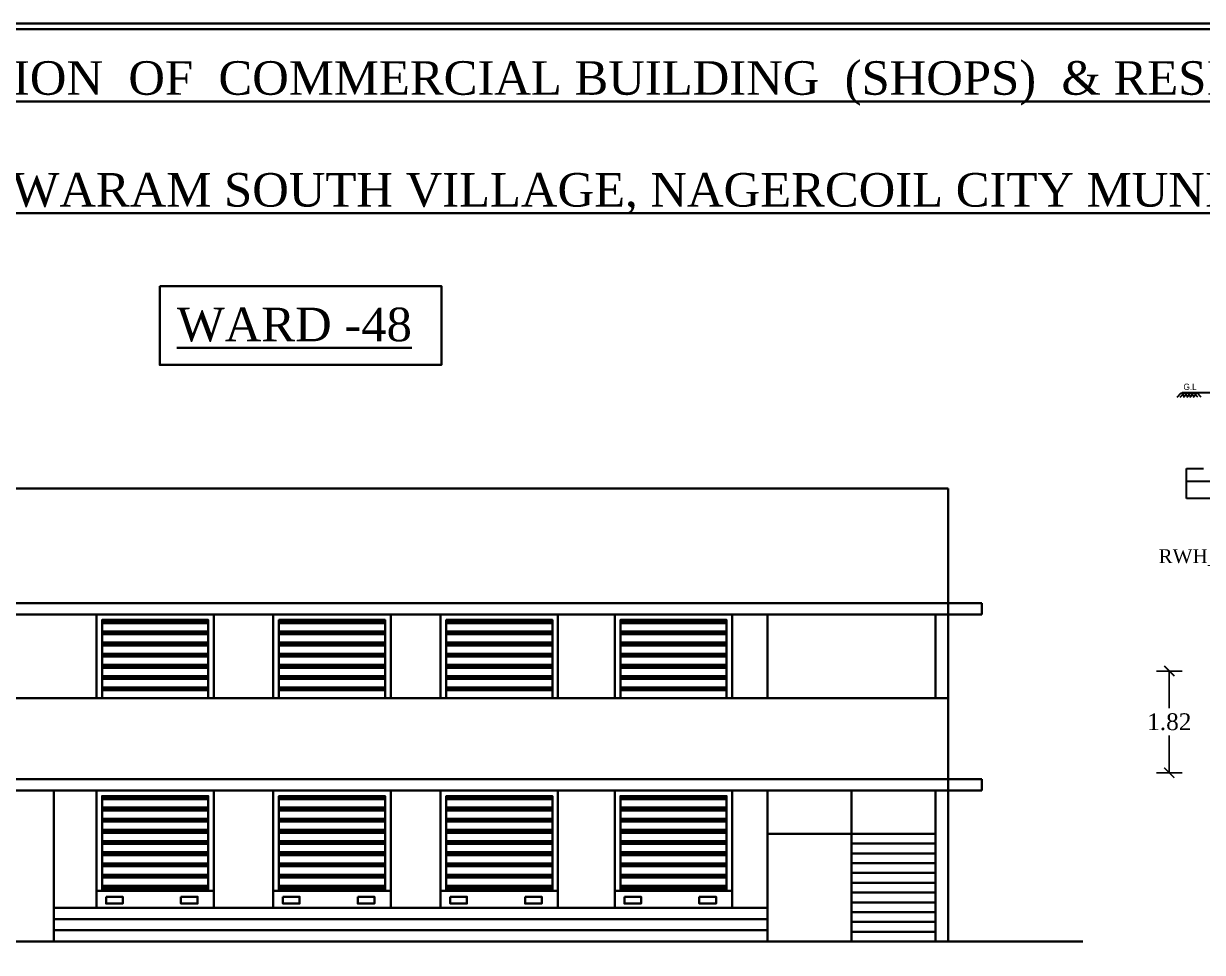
# Model space of a CAD drawing. Header units: metres. Extents: x 915 to 5569, y -1565 to 175.
# Drawn here: x 5410.76 to 5431.85, y -1397.24 to -1380.63 of the extents above; entities that cross this region are included whole.
import ezdxf

# ---------------------------------------------------------------- set-up
doc = ezdxf.new("R2010")
doc.units = ezdxf.units.M
doc.header["$MEASUREMENT"] = 0
doc.header["$PDMODE"] = 98
doc.layers.add('COMPOUNDWALL', color=7, linetype='Continuous')
doc.layers.add('RWH', color=130, linetype='Continuous')
doc.styles.get("Standard").update_dxf_attribs({"font": 'times.ttf'})
doc.styles.add('T', font='ROMI____.pfb', dxfattribs={"width": 1.2, "height": 24})
doc.dimstyles.new('STANDARD$0', dxfattribs={"dimtxt": 0.3, "dimasz": 0.18, "dimexe": 0.1, "dimexo": 0.1, "dimgap": 0.09, "dimtad": 0, "dimtih": 1, "dimtoh": 1, "dimzin": 1, "dimdsep": 46, "dimtxsty": 'Standard', "dimcen": 0.1, "dimadec": 3, "dimazin": 0, "dimtfac": 1, "dimtofl": 0, "dimtmove": 0, "dimatfit": 3, "dimfxl": 0, "dimtolj": 1, "dimtzin": 0, "dimarcsym": 0})

# ---------------------------------------------------------------- blocks, each defined once
blk = doc.blocks.new('_ArchTick')
at = {"color": 0, "linetype": 'ByBlock', "const_width": 0.15}
blk.add_lwpolyline([(-0.5, -0.5), (0.5, 0.5)], dxfattribs=at)
blk = doc.blocks.new('*D111')
at = {"layer": 'COMPOUNDWALL', "color": 0}
for p, q in [((5431.485, -1392.212), (5431.025, -1392.212)), ((5431.485, -1394.032), (5431.025, -1394.032))]:
    blk.add_line(p, q, dxfattribs=at)
at = {"layer": 'COMPOUNDWALL', "color": 0, "lineweight": -2}
for p, q in [((5431.255, -1392.212), (5431.255, -1392.879)), ((5431.255, -1394.032), (5431.255, -1393.365))]:
    blk.add_line(p, q, dxfattribs=at)
at = {"layer": 'Defpoints', "color": 0, "lineweight": 35}
for p in [(5433.537, -1392.212), (5431.255, -1394.032), (5433.695, -1394.032)]:
    blk.add_point(p, dxfattribs=at)
at = {"layer": 'COMPOUNDWALL', "color": 0, "lineweight": -2, "xscale": 0.18, "yscale": 0.18, "zscale": 0.18}
for p, rotation in [((5431.255, -1392.212), 90), ((5431.255, -1394.032), 270)]:
    blk.add_blockref('_ArchTick', p, dxfattribs=dict(at, rotation=rotation))
at = {"layer": 'COMPOUNDWALL', "color": 0, "lineweight": 30, "insert": (5431.255, -1393.122), "char_height": 0.3, "attachment_point": 5}
blk.add_mtext('\\A1;1.82', dxfattribs=at)

msp = doc.modelspace()

# ---------------------------------------------------------------- hatches: boundary and pattern name
at = {"lineweight": 35, "ltscale": 5}
h = msp.add_hatch(dxfattribs=at)
h.set_pattern_fill('PLAST', color=256, scale=0.8)
h.set_pattern_definition([(0, (3037.82711, 1429.8457), (0, 0.2), []), (0, (3037.82711, 1429.8707), (0, 0.2), []), (0, (3037.82711, 1429.8957), (0, 0.2), [])])
h.paths.add_polyline_path([(5412.16338, -1392.69921), (5414.06338, -1392.69921), (5414.06338, -1391.29921), (5412.16338, -1391.29921)])
h = msp.add_hatch(dxfattribs=at)
h.set_pattern_fill('PLAST', color=256, scale=0.8)
h.set_pattern_definition([(0, (3040.9909, 1429.8457), (0, 0.2), []), (0, (3040.9909, 1429.8707), (0, 0.2), []), (0, (3040.9909, 1429.8957), (0, 0.2), [])])
h.paths.add_polyline_path([(5415.32717, -1392.69921), (5417.22717, -1392.69921), (5417.22717, -1391.29921), (5415.32717, -1391.29921)])
h = msp.add_hatch(dxfattribs=at)
h.set_pattern_fill('PLAST', color=256, scale=0.8)
h.set_pattern_definition([(0, (3043.98397, 1429.8457), (0, 0.2), []), (0, (3043.98397, 1429.8707), (0, 0.2), []), (0, (3043.98397, 1429.8957), (0, 0.2), [])])
h.paths.add_polyline_path([(5418.32024, -1392.69921), (5420.22024, -1392.69921), (5420.22024, -1391.29921), (5418.32024, -1391.29921)])
h = msp.add_hatch(dxfattribs=at)
h.set_pattern_fill('PLAST', color=256, scale=0.8)
h.set_pattern_definition([(0, (3047.10057, 1429.8457), (0, 0.2), []), (0, (3047.10057, 1429.8707), (0, 0.2), []), (0, (3047.10057, 1429.8957), (0, 0.2), [])])
h.paths.add_polyline_path([(5421.43684, -1392.69921), (5423.33684, -1392.69921), (5423.33684, -1391.29921), (5421.43684, -1391.29921)])
h = msp.add_hatch(dxfattribs=at)
h.set_pattern_fill('PLAST', color=256, scale=0.8)
h.set_pattern_definition([(0, (3037.82711, 1426.6957), (0, 0.2), []), (0, (3037.82711, 1426.7207), (0, 0.2), []), (0, (3037.82711, 1426.7457), (0, 0.2), [])])
h.paths.add_polyline_path([(5414.06338, -1394.44921), (5412.16338, -1394.44921), (5412.16338, -1396.14513), (5414.06338, -1396.14513)])
h = msp.add_hatch(dxfattribs=at)
h.set_pattern_fill('PLAST', color=256, scale=0.8)
h.set_pattern_definition([(0, (3040.9909, 1426.6957), (0, 0.2), []), (0, (3040.9909, 1426.7207), (0, 0.2), []), (0, (3040.9909, 1426.7457), (0, 0.2), [])])
h.paths.add_polyline_path([(5417.22717, -1394.44921), (5415.32717, -1394.44921), (5415.32717, -1396.14513), (5417.22717, -1396.14513)])
h = msp.add_hatch(dxfattribs=at)
h.set_pattern_fill('PLAST', color=256, scale=0.8)
h.set_pattern_definition([(0, (3043.98397, 1426.6957), (0, 0.2), []), (0, (3043.98397, 1426.7207), (0, 0.2), []), (0, (3043.98397, 1426.7457), (0, 0.2), [])])
h.paths.add_polyline_path([(5420.22024, -1394.44921), (5418.32024, -1394.44921), (5418.32024, -1396.14513), (5420.22024, -1396.14513)])
h = msp.add_hatch(dxfattribs=at)
h.set_pattern_fill('PLAST', color=256, scale=0.8)
h.set_pattern_definition([(0, (3047.10057, 1426.6957), (0, 0.2), []), (0, (3047.10057, 1426.7207), (0, 0.2), []), (0, (3047.10057, 1426.7457), (0, 0.2), [])])
h.paths.add_polyline_path([(5423.33684, -1394.44921), (5421.43684, -1394.44921), (5421.43684, -1396.14513), (5423.33684, -1396.14513)])

# ---------------------------------------------------------------- linework, layer by layer
at = {"lineweight": 30}
for p, q in [((5431.39547, -1387.31363), (5431.46784, -1387.23749)), ((5431.45257, -1387.31363), (5431.52494, -1387.23749)), ((5431.54021, -1387.31363), (5431.46784, -1387.23749)), ((5432.02236, -1387.2389), (5431.48502, -1387.2389)), ((5431.50967, -1387.31363), (5431.58204, -1387.23749)), ((5431.59731, -1387.31363), (5431.52494, -1387.23749)), ((5431.56677, -1387.31363), (5431.63915, -1387.23749)), ((5431.65442, -1387.31363), (5431.58204, -1387.23749)), ((5431.62388, -1387.31363), (5431.69625, -1387.23749)), ((5431.71152, -1387.31363), (5431.63915, -1387.23749)), ((5431.68098, -1387.31363), (5431.75335, -1387.23749)), ((5431.76862, -1387.31363), (5431.69625, -1387.23749)), ((5431.82572, -1387.31363), (5431.75335, -1387.23749)), ((5431.56554, -1389.12413), (5431.56554, -1388.59118)), ((5431.56554, -1388.59118), (5431.87009, -1388.59118)), ((5431.56554, -1388.81958), (5435.82772, -1388.81958)), ((5435.82772, -1389.12413), (5431.56554, -1389.12413))]:
    msp.add_line(p, q, dxfattribs=at)
at = {"lineweight": 35, "ltscale": 5}
for p, q in [((5392.08113, -1388.94921), (5427.30043, -1388.94921)), ((5427.30043, -1388.94921), (5427.30043, -1397.04921)), ((5391.48113, -1390.99921), (5427.90043, -1390.99921)), ((5427.90043, -1390.99921), (5427.90043, -1391.19921)), ((5391.48113, -1391.19921), (5427.90043, -1391.19921)), ((5424.07043, -1392.69921), (5424.07043, -1391.19921)), ((5427.07043, -1392.69921), (5427.07043, -1391.19921)), ((5392.08113, -1392.69921), (5427.30043, -1392.69921)), ((5391.48113, -1394.14921), (5427.90043, -1394.14921)), ((5427.90043, -1394.14921), (5427.90043, -1394.34921)), ((5391.48113, -1394.34921), (5427.90043, -1394.34921)), ((5411.30095, -1397.04921), (5411.30095, -1394.34921)), ((5424.07043, -1397.04921), (5424.07043, -1394.34921)), ((5425.57043, -1397.04921), (5425.57043, -1394.34921)), ((5427.07043, -1397.04921), (5427.07043, -1394.34921)), ((5425.57043, -1395.12421), (5427.07043, -1395.12421)), ((5425.57043, -1395.29921), (5427.07043, -1395.29921)), ((5425.57043, -1395.47421), (5427.07043, -1395.47421)), ((5425.57043, -1395.64921), (5427.07043, -1395.64921)), ((5425.57043, -1395.82421), (5427.07043, -1395.82421)), ((5425.57043, -1395.99921), (5427.07043, -1395.99921)), ((5425.57043, -1396.17421), (5427.07043, -1396.17421)), ((5425.57043, -1396.34921), (5427.07043, -1396.34921)), ((5411.30095, -1396.44921), (5424.07043, -1396.44921)), ((5425.57043, -1396.52421), (5427.07043, -1396.52421)), ((5411.30095, -1396.64921), (5424.07043, -1396.64921)), ((5425.57043, -1396.69921), (5427.07043, -1396.69921)), ((5390.35016, -1397.04921), (5429.71015, -1397.04921)), ((5411.30095, -1396.84921), (5424.07043, -1396.84921)), ((5425.57043, -1396.87421), (5427.07043, -1396.87421)), ((5425.57043, -1397.04921), (5427.07043, -1397.04921))]:
    msp.add_line(p, q, dxfattribs=at)
for points in [[(5386.91739, -1436.99048), (5489.83316, -1436.99048), (5489.83316, -1380.634), (5386.91739, -1380.634)], [(5387.01739, -1436.89048), (5489.73316, -1436.89048), (5489.73316, -1380.734), (5387.01739, -1380.734)], [(5412.06338, -1394.34921), (5414.16338, -1394.34921), (5414.16338, -1396.44921), (5412.06338, -1396.44921)], [(5415.22717, -1394.34921), (5417.32717, -1394.34921), (5417.32717, -1396.44921), (5415.22717, -1396.44921)], [(5418.22024, -1394.34921), (5420.32024, -1394.34921), (5420.32024, -1396.44921), (5418.22024, -1396.44921)], [(5421.33684, -1394.34921), (5423.43684, -1394.34921), (5423.43684, -1396.44921), (5421.33684, -1396.44921)], [(5425.57043, -1395.12421), (5424.07043, -1395.12421), (5424.07043, -1394.34921), (5425.57043, -1394.34921)], [(5412.06338, -1396.44921), (5414.16338, -1396.44921), (5414.16338, -1396.14513), (5412.06338, -1396.14513)], [(5415.22717, -1396.44921), (5417.32717, -1396.44921), (5417.32717, -1396.14513), (5415.22717, -1396.14513)], [(5418.22024, -1396.44921), (5420.32024, -1396.44921), (5420.32024, -1396.14513), (5418.22024, -1396.14513)], [(5421.33684, -1396.44921), (5423.43684, -1396.44921), (5423.43684, -1396.14513), (5421.33684, -1396.14513)], [(5412.23478, -1396.2501), (5412.53368, -1396.2501), (5412.53368, -1396.37242), (5412.23478, -1396.37242)], [(5413.57428, -1396.2501), (5413.87317, -1396.2501), (5413.87317, -1396.37242), (5413.57428, -1396.37242)], [(5415.39857, -1396.2501), (5415.69746, -1396.2501), (5415.69746, -1396.37242), (5415.39857, -1396.37242)], [(5416.73806, -1396.2501), (5417.03696, -1396.2501), (5417.03696, -1396.37242), (5416.73806, -1396.37242)], [(5418.39164, -1396.2501), (5418.69053, -1396.2501), (5418.69053, -1396.37242), (5418.39164, -1396.37242)], [(5419.73113, -1396.2501), (5420.03003, -1396.2501), (5420.03003, -1396.37242), (5419.73113, -1396.37242)], [(5421.50824, -1396.2501), (5421.80713, -1396.2501), (5421.80713, -1396.37242), (5421.50824, -1396.37242)], [(5422.84773, -1396.2501), (5423.14663, -1396.2501), (5423.14663, -1396.37242), (5422.84773, -1396.37242)]]:
    msp.add_lwpolyline(points, close=True, dxfattribs=at)
at = {"linetype": 'ByBlock', "lineweight": 35}
msp.add_lwpolyline([(5413.19492, -1385.32761), (5418.23384, -1385.32761), (5418.23384, -1386.73785), (5413.19492, -1386.73785)], close=True, dxfattribs=at)
at = {"lineweight": 35, "ltscale": 5}
for points in [[(5412.06338, -1392.69921), (5412.06338, -1391.19921), (5414.16338, -1391.19921), (5414.16338, -1392.69921)], [(5412.16338, -1392.69921), (5412.16338, -1391.29921), (5414.06338, -1391.29921), (5414.06338, -1392.69921)], [(5415.22717, -1392.69921), (5415.22717, -1391.19921), (5417.32717, -1391.19921), (5417.32717, -1392.69921)], [(5415.32717, -1392.69921), (5415.32717, -1391.29921), (5417.22717, -1391.29921), (5417.22717, -1392.69921)], [(5418.22024, -1392.69921), (5418.22024, -1391.19921), (5420.32024, -1391.19921), (5420.32024, -1392.69921)], [(5418.32024, -1392.69921), (5418.32024, -1391.29921), (5420.22024, -1391.29921), (5420.22024, -1392.69921)], [(5421.33684, -1392.69921), (5421.33684, -1391.19921), (5423.43684, -1391.19921), (5423.43684, -1392.69921)], [(5421.43684, -1392.69921), (5421.43684, -1391.29921), (5423.33684, -1391.29921), (5423.33684, -1392.69921)], [(5412.16338, -1396.14513), (5412.16338, -1394.44921), (5414.06338, -1394.44921), (5414.06338, -1396.14513)], [(5415.32717, -1396.14513), (5415.32717, -1394.44921), (5417.22717, -1394.44921), (5417.22717, -1396.14513)], [(5418.32024, -1396.14513), (5418.32024, -1394.44921), (5420.22024, -1394.44921), (5420.22024, -1396.14513)], [(5421.43684, -1396.14513), (5421.43684, -1394.44921), (5423.33684, -1394.44921), (5423.33684, -1396.14513)]]:
    msp.add_lwpolyline(points, dxfattribs=at)

# ---------------------------------------------------------------- texts
at = {"lineweight": 35}
msp.add_text('%%UWARD -48', height=0.6, dxfattribs=at).set_placement((5413.50317, -1386.3148))
at = {"lineweight": 30, "style": 'T', "width": 0.96}
msp.add_text('G.L', height=0.114205, dxfattribs=at).set_placement((5431.50903, -1387.18666))
at = {"lineweight": 35, "insert": (5388.41659, -1381.30642), "char_height": 0.6, "width": 86.96365, "attachment_point": 1}
msp.add_mtext('{\\LSITE PLAN  SHOWING THE  PROPOSED  CONSTRUCTION  OF  COMMERCIAL BUILDING  (SHOPS)  & RESIDENTAL  BUILDING BEARING  AT  VELLADICHIVILAI , IN \\P\\PWARD : S, BLOCK :12 T.Sy.Nos:16/3(Pt), OF VADIVEESWARAM SOUTH VILLAGE, NAGERCOIL CITY MUNICIPAL CORPORATION.AGASTEESWARAM  TALUK, \\P\\PKANNIYAKUMARI  DISTRICT.}', dxfattribs=at)
at = {"layer": 'RWH', "color": 130, "lineweight": 30, "insert": (5433.69663, -1390.18296), "char_height": 0.25, "attachment_point": 5}
msp.add_mtext_dynamic_manual_height_columns('RWH_CAPACITY_L=4800LTRS', width=9.3695657, gutter_width=0.9, heights=[0], dxfattribs=at)

# ---------------------------------------------------------------- dimensions: what is measured, and where the dimension line sits
at = {"layer": 'COMPOUNDWALL', "color": 2, "lineweight": 30}
dim = msp.add_linear_dim(base=(5431.25542, -1394.03197), p1=(5433.53663, -1392.21197), p2=(5433.69451, -1394.03197), angle=90, dimstyle='STANDARD$0', override={"dimtxt": 0.3, "dimexe": 0.23, "dimexo": 0.23, "dimblk": 'ArchTick', "dimldrblk": 'ArchTick', "dimfxl": 0.23, "dimlwe": 65535}, dxfattribs=at)
dim.commit()
dim.dimension.update_dxf_attribs({"geometry": '*D111', "text_midpoint": (5431.25542, -1393.12197)})

doc.saveas('drawing.dxf')
